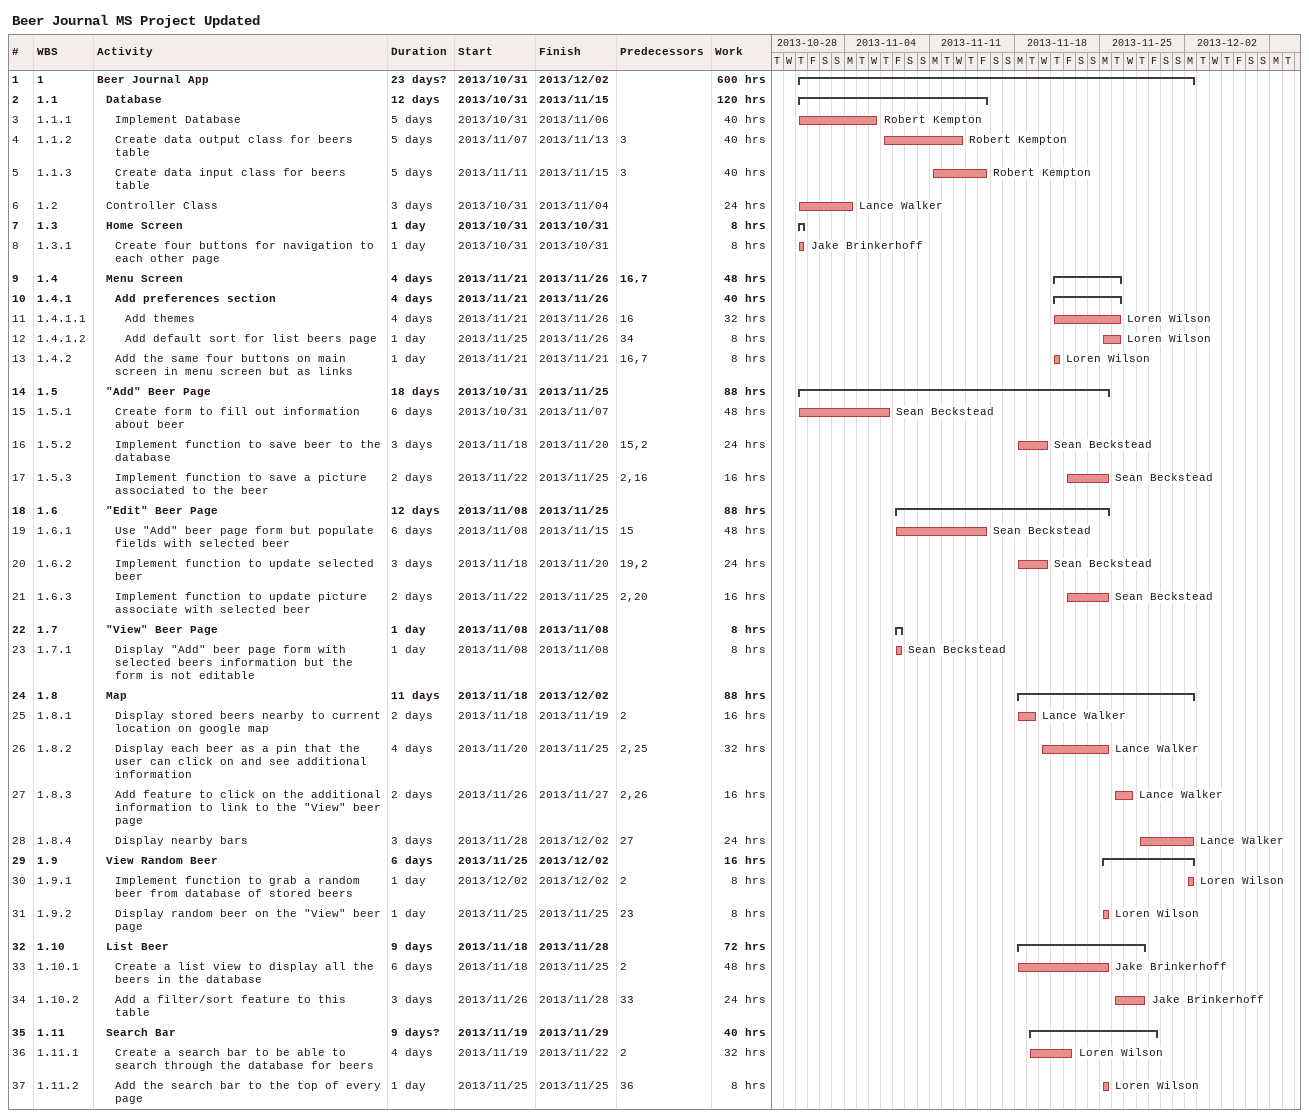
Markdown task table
Beer Journal MS Project Updated

| ID | WBS | Task | Duration | Start | Finish | Predecessors | Resources | Work (h) |
|---|---|---|---|---|---|---|---|---|
| 1 | 1 | **Beer Journal App** | 23d? | 2013-10-31 | 2013-12-02 |  |  | 600 |
| 2 | 1.1 | **Database** | 12d | 2013-10-31 | 2013-11-15 |  |  | 120 |
| 3 | 1.1.1 | Implement Database | 5d | 2013-10-31 | 2013-11-06 |  | Robert Kempton | 40 |
| 4 | 1.1.2 | Create data output class for beers table | 5d | 2013-11-07 | 2013-11-13 | 3 | Robert Kempton | 40 |
| 5 | 1.1.3 | Create data input class for beers table | 5d | 2013-11-11 | 2013-11-15 | 3 | Robert Kempton | 40 |
| 6 | 1.2 | Controller Class | 3d | 2013-10-31 | 2013-11-04 |  | Lance Walker | 24 |
| 7 | 1.3 | **Home Screen** | 1d | 2013-10-31 | 2013-10-31 |  |  | 8 |
| 8 | 1.3.1 | Create four buttons for navigation to each other page | 1d | 2013-10-31 | 2013-10-31 |  | Jake Brinkerhoff | 8 |
| 9 | 1.4 | **Menu Screen** | 4d | 2013-11-21 | 2013-11-26 | 16, 7 |  | 48 |
| 10 | 1.4.1 | **Add preferences section** | 4d | 2013-11-21 | 2013-11-26 |  |  | 40 |
| 11 | 1.4.1.1 | Add themes | 4d | 2013-11-21 | 2013-11-26 | 16 | Loren Wilson | 32 |
| 12 | 1.4.1.2 | Add default sort for list beers page | 1d | 2013-11-25 | 2013-11-26 | 34 | Loren Wilson | 8 |
| 13 | 1.4.2 | Add the same four buttons on main screen in menu screen but as links | 1d | 2013-11-21 | 2013-11-21 | 16, 7 | Loren Wilson | 8 |
| 14 | 1.5 | **"Add" Beer Page** | 18d | 2013-10-31 | 2013-11-25 |  |  | 88 |
| 15 | 1.5.1 | Create form to fill out information about beer | 6d | 2013-10-31 | 2013-11-07 |  | Sean Beckstead | 48 |
| 16 | 1.5.2 | Implement function to save beer to the database | 3d | 2013-11-18 | 2013-11-20 | 15, 2 | Sean Beckstead | 24 |
| 17 | 1.5.3 | Implement function to save a picture associated to the beer | 2d | 2013-11-22 | 2013-11-25 | 2, 16 | Sean Beckstead | 16 |
| 18 | 1.6 | **"Edit" Beer Page** | 12d | 2013-11-08 | 2013-11-25 |  |  | 88 |
| 19 | 1.6.1 | Use "Add" beer page form but populate fields with selected beer | 6d | 2013-11-08 | 2013-11-15 | 15 | Sean Beckstead | 48 |
| 20 | 1.6.2 | Implement function to update selected beer | 3d | 2013-11-18 | 2013-11-20 | 19, 2 | Sean Beckstead | 24 |
| 21 | 1.6.3 | Implement function to update picture associate with selected beer | 2d | 2013-11-22 | 2013-11-25 | 2, 20 | Sean Beckstead | 16 |
| 22 | 1.7 | **"View" Beer Page** | 1d | 2013-11-08 | 2013-11-08 |  |  | 8 |
| 23 | 1.7.1 | Display "Add" beer page form with selected beers information but the form is not editable | 1d | 2013-11-08 | 2013-11-08 |  | Sean Beckstead | 8 |
| 24 | 1.8 | **Map** | 11d | 2013-11-18 | 2013-12-02 |  |  | 88 |
| 25 | 1.8.1 | Display stored beers nearby to current location on google map | 2d | 2013-11-18 | 2013-11-19 | 2 | Lance Walker | 16 |
| 26 | 1.8.2 | Display each beer as a pin that the user can click on and see additional information | 4d | 2013-11-20 | 2013-11-25 | 2, 25 | Lance Walker | 32 |
| 27 | 1.8.3 | Add feature to click on the additional information to link to the "View" beer page | 2d | 2013-11-26 | 2013-11-27 | 2, 26 | Lance Walker | 16 |
| 28 | 1.8.4 | Display nearby bars | 3d | 2013-11-28 | 2013-12-02 | 27 | Lance Walker | 24 |
| 29 | 1.9 | **View Random Beer** | 6d | 2013-11-25 | 2013-12-02 |  |  | 16 |
| 30 | 1.9.1 | Implement function to grab a random beer from database of stored beers | 1d | 2013-12-02 | 2013-12-02 | 2 | Loren Wilson | 8 |
| 31 | 1.9.2 | Display random beer on the "View" beer page | 1d | 2013-11-25 | 2013-11-25 | 23 | Loren Wilson | 8 |
| 32 | 1.10 | **List Beer** | 9d | 2013-11-18 | 2013-11-28 |  |  | 72 |
| 33 | 1.10.1 | Create a list view to display all the beers in the database | 6d | 2013-11-18 | 2013-11-25 | 2 | Jake Brinkerhoff | 48 |
| 34 | 1.10.2 | Add a filter/sort feature to this table | 3d | 2013-11-26 | 2013-11-28 | 33 | Jake Brinkerhoff | 24 |
| 35 | 1.11 | **Search Bar** | 9d? | 2013-11-19 | 2013-11-29 |  |  | 40 |
| 36 | 1.11.1 | Create a search bar to be able to search through the database for beers | 4d | 2013-11-19 | 2013-11-22 | 2 | Loren Wilson | 32 |
| 37 | 1.11.2 | Add the search bar to the top of every page | 1d | 2013-11-25 | 2013-11-25 | 36 | Loren Wilson | 8 |
